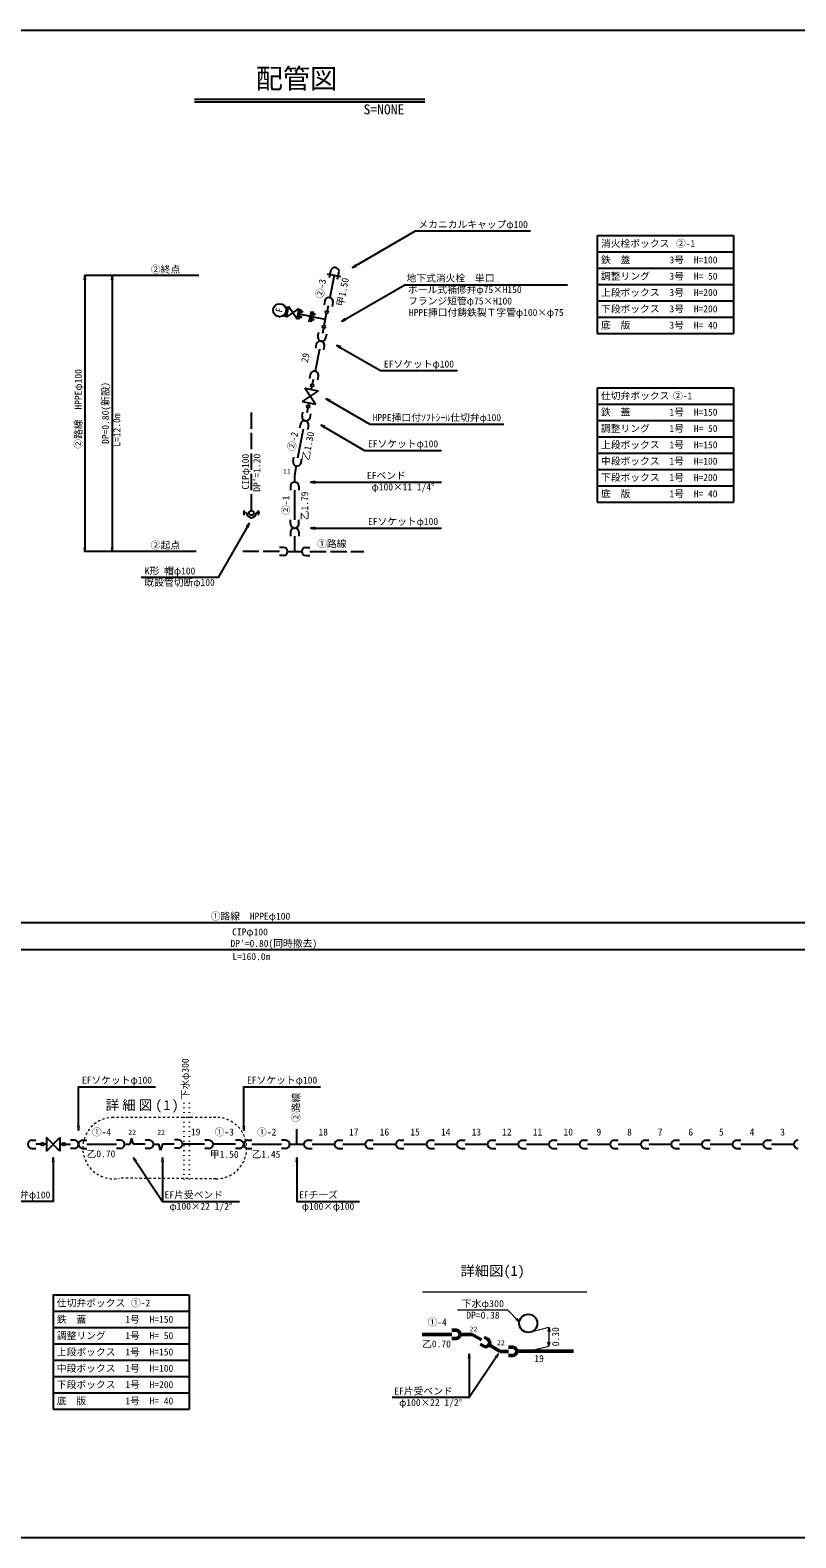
# Model space of a CAD drawing. Units: millimetres on the paper, with parts at other scales. Extents: x 20 to 1164, y 20 to 574.
# Drawn here: x 304 to 585, y 20 to 574 of the extents above; entities that cross this region are included whole.
import ezdxf
from ezdxf.enums import TextEntityAlignment as Align

# ---------------------------------------------------------------- set-up
doc = ezdxf.new("R2010")
doc.units = ezdxf.units.MM
for name, pattern in [('DASHED', [7.5, 6, -1.5]), ('DOTTED', [1.75, 0.25, -1.5]), ('USER1', [1.7, 0.85, -0.85])]:
    doc.linetypes.add(name, pattern=pattern)
doc.layers.add('V-nasSTD', color=7, linetype='Continuous', lineweight=25)
doc.layers.add('配管図', color=7, linetype='Continuous', lineweight=25)
doc.styles.add('ＭＳ ゴシック', font='')
doc.styles.get('ＭＳ ゴシック').set_extended_font_data('MS Gothic')

# ---------------------------------------------------------------- blocks, each defined once
blk = doc.blocks.new('open_arrow')
at = {"color": 0, "linetype": 'Continuous', "lineweight": -2}
blk.add_lwpolyline([(7.5, 1.25), (0, 0), (7.5, -1.25)], dxfattribs=at)

msp = doc.modelspace()

# ---------------------------------------------------------------- linework, layer by layer
at = {"layer": 'V-nasSTD'}
msp.add_lwpolyline([(20, 20), (20, 574), (821, 574), (821, 20)], close=True, dxfattribs=at)
at = {"layer": '配管図'}
for p, q in [((364.004, 548.622), (448.613, 548.622)), ((364.004, 547.622), (448.613, 547.622)), ((511.954, 498.557), (511.954, 462.557)), ((511.954, 498.557), (561.954, 498.557)), ((561.954, 498.557), (561.954, 462.557)), ((511.954, 492.557), (561.954, 492.557)), ((365.513, 483.795), (323.65, 483.795)), ((323.65, 483.795), (323.65, 382.444)), ((333.65, 483.795), (333.65, 382.444)), ((511.954, 486.557), (561.954, 486.557)), ((511.954, 480.557), (561.954, 480.557)), ((511.954, 474.557), (561.954, 474.557)), ((511.954, 468.557), (561.954, 468.557)), ((511.954, 462.557), (561.954, 462.557)), ((511.954, 442.598), (511.954, 400.598)), ((511.954, 442.598), (561.954, 442.598)), ((561.954, 442.598), (561.954, 400.598)), ((511.954, 436.598), (561.954, 436.598)), ((511.954, 430.598), (561.954, 430.598)), ((511.954, 424.598), (561.954, 424.598)), ((511.954, 418.598), (561.954, 418.598)), ((511.954, 412.598), (561.954, 412.598)), ((511.954, 406.598), (561.954, 406.598)), ((511.954, 400.598), (561.954, 400.598)), ((400.759, 382.444), (400.759, 388.044)), ((364.571, 382.444), (323.65, 382.444)), ((396.644, 383.944), (395.144, 383.944)), ((398.144, 382.444), (403.374, 382.444)), ((404.874, 383.944), (406.374, 383.944)), ((396.644, 380.944), (395.144, 380.944)), ((404.874, 380.944), (406.374, 380.944)), ((640.915, 246.038), (152.426, 246.038)), ((620.543, 236.038), (152.426, 236.038)), ((312.022, 109.26), (312.022, 67.26)), ((312.022, 109.26), (362.022, 109.26)), ((362.022, 109.26), (362.022, 67.26)), ((312.022, 103.26), (362.022, 103.26)), ((312.022, 97.26), (362.022, 97.26)), ((312.022, 91.26), (362.022, 91.26)), ((312.022, 85.26), (362.022, 85.26)), ((312.022, 79.26), (362.022, 79.26)), ((312.022, 73.26), (362.022, 73.26)), ((312.022, 67.26), (362.022, 67.26))]:
    msp.add_line(p, q, dxfattribs=at)
at = {"layer": '配管図', "color": 1}
for p, q in [((417.706, 483.307), (412.802, 484.283)), ((413.588, 483.107), (414.173, 486.049)), ((415.254, 483.795), (413.644, 475.704)), ((416.53, 482.522), (417.115, 485.464)), ((397.206, 468.638), (397.986, 472.561)), ((397.743, 468.531), (398.524, 472.454)), ((397.743, 468.531), (402.447, 471.674)), ((401.666, 467.751), (398.524, 472.454)), ((401.666, 467.751), (402.447, 471.674)), ((402.204, 467.644), (402.984, 471.567)), ((402.867, 470.978), (403.77, 470.391)), ((411.881, 474.525), (411.588, 473.054)), ((413.059, 472.761), (412.692, 470.915)), ((414.823, 473.94), (414.53, 472.469)), ((403.38, 468.429), (402.321, 468.232)), ((402.477, 469.017), (403.38, 468.429)), ((406.517, 468.825), (402.594, 469.605)), ((403.77, 470.391), (402.711, 470.194)), ((406.127, 466.863), (406.908, 470.786)), ((407.445, 470.68), (406.665, 466.756)), ((407.841, 467.542), (406.782, 467.345)), ((406.938, 468.13), (407.841, 467.542)), ((412.057, 467.723), (407.055, 468.718)), ((408.231, 469.504), (407.172, 469.306)), ((407.328, 470.091), (408.231, 469.504)), ((411.617, 465.512), (412.497, 469.934)), ((409.291, 461.506), (409.584, 462.978)), ((411.055, 462.685), (411.422, 464.531)), ((412.233, 460.921), (412.526, 462.392)), ((409.884, 456.8), (408.275, 448.709)), ((408.706, 458.564), (408.413, 457.093)), ((411.648, 457.979), (411.355, 456.508)), ((406.511, 447.53), (406.218, 446.059)), ((407.322, 443.92), (407.689, 445.766)), ((409.453, 446.945), (409.161, 445.474)), ((409.395, 441.528), (403.516, 437.6)), ((404.491, 442.504), (409.395, 441.528)), ((408.42, 436.624), (404.491, 442.504)), ((406.943, 442.016), (407.127, 442.939)), ((403.458, 432.183), (403.751, 433.654)), ((403.516, 437.6), (408.42, 436.624)), ((405.589, 435.208), (405.222, 433.362)), ((405.968, 437.112), (405.784, 436.189)), ((406.401, 431.598), (406.693, 433.069)), ((401.926, 416.792), (404.052, 427.477)), ((402.873, 429.241), (402.58, 427.769)), ((405.815, 428.655), (405.523, 427.184)), ((400.163, 415.614), (400.455, 417.085)), ((403.105, 415.029), (403.398, 416.5)), ((400.759, 407.937), (400.759, 410.725)), ((401.341, 413.85), (400.797, 411.116)), ((399.259, 406.437), (399.259, 404.937)), ((400.759, 394.044), (400.759, 404.937)), ((402.259, 406.437), (402.259, 404.937)), ((383.109, 396.613), (381.796, 396.613)), ((382.226, 395.738), (382.226, 397.488)), ((387.921, 396.613), (386.609, 396.613)), ((387.491, 395.738), (387.491, 397.488)), ((399.259, 392.544), (399.259, 394.044)), ((402.259, 392.544), (402.259, 394.044)), ((399.259, 389.544), (399.259, 388.044)), ((402.259, 389.544), (402.259, 388.044)), ((309.522, 167.12), (309.522, 162.12)), ((309.522, 162.12), (314.522, 167.12)), ((314.522, 162.12), (309.522, 167.12)), ((314.522, 167.12), (314.522, 162.12)), ((340.864, 166.808), (340.164, 164.621)), ((341.564, 164.621), (340.864, 166.808)), ((401.535, 164.621), (401.535, 170.221)), ((304.198, 166.12), (305.698, 166.12)), ((304.198, 163.12), (305.698, 163.12)), ((307.58, 164.62), (305.698, 164.62)), ((309.522, 164.62), (308.58, 164.62)), ((314.522, 164.62), (315.463, 164.62)), ((316.463, 164.62), (318.346, 164.62)), ((319.846, 166.12), (318.346, 166.12)), ((319.846, 163.12), (318.346, 163.12)), ((322.846, 166.12), (324.346, 166.12)), ((322.846, 163.12), (324.346, 163.12)), ((324.346, 164.621), (335.239, 164.621)), ((336.739, 166.121), (335.239, 166.121)), ((336.739, 163.121), (335.239, 163.121)), ((338.239, 164.62), (340.164, 164.62)), ((345.883, 164.62), (341.564, 164.62)), ((347.383, 166.12), (345.883, 166.12)), ((347.383, 163.12), (345.883, 163.12)), ((348.883, 164.621), (350.808, 164.621)), ((351.508, 162.433), (350.808, 164.621)), ((352.208, 164.621), (351.508, 162.433)), ((356.527, 164.621), (352.208, 164.621)), ((358.102, 166.191), (356.602, 166.191)), ((358.102, 163.191), (356.602, 163.191)), ((367.608, 164.658), (359.602, 164.691)), ((369.277, 166.121), (367.777, 166.121)), ((369.277, 163.121), (367.777, 163.121)), ((379.027, 164.621), (370.777, 164.621)), ((380.527, 166.121), (379.027, 166.121)), ((380.527, 163.121), (379.027, 163.121)), ((383.527, 166.121), (385.027, 166.121)), ((383.527, 163.121), (385.027, 163.121)), ((385.027, 164.621), (395.92, 164.621)), ((397.42, 166.121), (395.92, 166.121)), ((397.42, 163.121), (395.92, 163.121)), ((398.92, 164.621), (404.151, 164.621)), ((405.651, 166.121), (407.151, 166.121)), ((405.651, 163.121), (407.151, 163.121)), ((407.151, 164.621), (415.401, 164.621)), ((416.901, 166.121), (418.401, 166.121)), ((416.901, 163.121), (418.401, 163.121)), ((418.401, 164.621), (426.65, 164.621)), ((428.15, 166.121), (429.65, 166.121)), ((428.15, 163.121), (429.65, 163.121)), ((429.65, 164.621), (437.9, 164.621)), ((439.4, 166.121), (440.9, 166.121)), ((439.4, 163.121), (440.9, 163.121)), ((440.9, 164.621), (449.15, 164.621)), ((450.65, 166.121), (452.15, 166.121)), ((450.65, 163.121), (452.15, 163.121)), ((452.15, 164.621), (460.4, 164.621)), ((461.9, 166.121), (463.4, 166.121)), ((461.9, 163.121), (463.4, 163.121)), ((463.4, 164.621), (471.65, 164.621)), ((473.15, 166.121), (474.65, 166.121)), ((473.15, 163.121), (474.65, 163.121)), ((474.65, 164.621), (482.9, 164.621)), ((484.4, 166.121), (485.9, 166.121)), ((484.4, 163.121), (485.9, 163.121)), ((485.9, 164.621), (494.15, 164.621)), ((495.65, 166.121), (497.15, 166.121)), ((495.65, 163.121), (497.15, 163.121)), ((497.15, 164.621), (505.4, 164.621)), ((506.9, 166.121), (508.4, 166.121)), ((506.9, 163.121), (508.4, 163.121)), ((508.4, 164.621), (516.65, 164.621)), ((518.15, 166.121), (519.65, 166.121)), ((518.15, 163.121), (519.65, 163.121)), ((519.65, 164.621), (527.9, 164.621)), ((529.4, 166.121), (530.9, 166.121)), ((529.4, 163.121), (530.9, 163.121)), ((530.9, 164.621), (539.15, 164.621)), ((540.65, 166.121), (542.15, 166.121)), ((540.65, 163.121), (542.15, 163.121)), ((542.15, 164.621), (550.4, 164.621)), ((551.9, 166.121), (553.4, 166.121)), ((551.9, 163.121), (553.4, 163.121)), ((553.4, 164.621), (561.65, 164.621)), ((563.15, 166.121), (564.65, 166.121)), ((563.15, 163.121), (564.65, 163.121)), ((564.65, 164.621), (572.9, 164.621)), ((574.4, 166.121), (575.9, 166.121)), ((574.4, 163.121), (575.9, 163.121)), ((575.9, 164.621), (584.15, 164.621))]:
    msp.add_line(p, q, dxfattribs=at)
at = {"layer": '配管図', "linetype": 'DASHED'}
for p, q in [((384.859, 397.488), (384.859, 433.596)), ((395.144, 382.444), (381.721, 382.444)), ((406.374, 382.444), (426.158, 382.444))]:
    msp.add_line(p, q, dxfattribs=at)
at = {"layer": '配管図', "linetype": 'DOTTED'}
for p, q in [((359.986, 179.893), (359.986, 150.396)), ((361.986, 179.893), (361.986, 150.396))]:
    msp.add_line(p, q, dxfattribs=at)
at = {"layer": '配管図', "linetype": 'USER1', "lineweight": 18}
for p, q in [((371.842, 174.511), (334.223, 174.511)), ((371.842, 151.923), (336.427, 152.14))]:
    msp.add_line(p, q, dxfattribs=at)
at = {"layer": '配管図', "lineweight": 13}
for p, q in [((447.731, 110.43), (508.066, 110.43)), ((486.57, 95.496), (494.167, 97.375)), ((494.167, 97.375), (493.752, 95.83)), ((494.167, 97.375), (494.193, 90.445)), ((494.167, 97.375), (494.581, 95.83)), ((486.596, 88.565), (494.193, 90.445)), ((494.193, 90.445), (493.779, 91.99)), ((494.193, 90.445), (494.607, 91.99))]:
    msp.add_line(p, q, dxfattribs=at)
at = {"layer": '配管図', "color": 1, "lineweight": 50}
for p, q in [((447.645, 94.774), (458.539, 94.774)), ((460.039, 96.274), (458.539, 96.274)), ((461.539, 94.774), (465.942, 94.774)), ((465.942, 94.774), (469.419, 92.766)), ((460.039, 93.274), (458.539, 93.274)), ((470.204, 90.433), (468.905, 91.183)), ((471.704, 93.031), (470.405, 93.781)), ((472.253, 90.982), (476.275, 88.531)), ((480.854, 90.049), (479.354, 90.049)), ((476.275, 88.531), (479.321, 88.531)), ((480.854, 87.049), (479.354, 87.049)), ((482.354, 88.549), (503.157, 88.549))]:
    msp.add_line(p, q, dxfattribs=at)
at = {"layer": '配管図'}
for points in [[(421.969, 486.801), (445.202, 500.214), (487.452, 500.214)], [(323.9, 482.295), (323.65, 483.795), (323.4, 482.295)], [(333.9, 482.295), (333.65, 483.795), (333.4, 482.295)], [(418.041, 467.052), (441.274, 480.466), (501.024, 480.466)], [(416.273, 458.167), (432.3, 448.914), (460.55, 448.914)], [(412.357, 438.479), (428.384, 429.226), (477.634, 429.226)], [(410.441, 428.843), (426.467, 419.591), (454.717, 419.591)], [(406.759, 407.937), (426.467, 407.937), (454.717, 407.937)], [(384.045, 392.693), (372.608, 372.884), (344.358, 372.884)], [(406.759, 391.044), (426.467, 391.044), (454.717, 391.044)], [(323.4, 383.944), (323.65, 382.444), (323.9, 383.944)], [(333.4, 383.944), (333.65, 382.444), (333.9, 383.944)], [(321.346, 169.78), (321.346, 185.784), (349.596, 185.784)], [(382.027, 169.78), (382.027, 185.784), (410.277, 185.784)], [(312.022, 159.621), (312.022, 143.617), (262.772, 143.617)], [(341.564, 159.621), (352.208, 143.617), (358.208, 143.617)], [(352.208, 159.621), (352.208, 143.617), (380.458, 143.617)], [(401.535, 159.621), (401.535, 143.617), (424.535, 143.617)], [(464.855, 87.514), (464.855, 71.511), (436.605, 71.511)], [(475.498, 87.514), (464.855, 71.511), (458.855, 71.511)]]:
    msp.add_lwpolyline(points, dxfattribs=at)
at = {"layer": '配管図', "lineweight": 13}
msp.add_lwpolyline([(483.298, 99.418), (479.09, 103.666), (460.64, 103.666)], dxfattribs=at)
at = {"layer": '配管図', "color": 1}
for centre, radius in [((395.242, 471.068), 2.4), ((412.594, 470.425), 0.5), ((411.52, 465.022), 0.5), ((407.225, 443.43), 0.5), ((405.687, 435.698), 0.5), ((384.859, 396.613), 0.875), ((308.08, 164.62), 0.5), ((315.963, 164.62), 0.5)]:
    msp.add_circle(centre, radius, dxfattribs=at)
at = {"layer": '配管図'}
msp.add_circle((486.57, 98.822), 3.326, dxfattribs=at)
at = {"layer": '配管図', "color": 1}
for centre, radius, start, end in [((415.522, 485.144), 1.625, 11.36986, 146.13014), ((413.352, 474.233), 1.5, 348.75, 168.75), ((410.762, 461.214), 1.5, 168.75, 348.75), ((410.177, 458.271), 1.5, 348.75, 168.75), ((407.982, 447.238), 1.5, 348.75, 168.75), ((404.929, 431.89), 1.5, 168.75241, 348.75241), ((404.344, 428.948), 1.5, 348.75241, 168.75241), ((401.634, 415.321), 1.5, 168.75, 348.75), ((402.759, 410.725), 2, 168.75, 180), ((400.759, 406.437), 1.5, 0, 180), ((384.859, 396.613), 1.75, 180, 360), ((400.759, 392.544), 1.5, 180, 0), ((400.759, 389.544), 1.5, 360, 180), ((304.198, 164.62), 1.5, 90, 270), ((319.846, 164.62), 1.5, 270, 90), ((322.846, 164.62), 1.5, 90, 270), ((336.739, 164.621), 1.5, 270, 90), ((347.383, 164.62), 1.5, 270, 90), ((358.102, 164.691), 1.5, 270, 90), ((369.277, 164.621), 1.5, 270, 90), ((380.527, 164.621), 1.5, 270, 90), ((383.527, 164.621), 1.5, 90, 270), ((397.42, 164.621), 1.5, 270, 90), ((405.651, 164.621), 1.5, 90, 270), ((416.901, 164.621), 1.5, 90, 270), ((428.15, 164.621), 1.5, 90, 270), ((439.4, 164.621), 1.5, 90, 270), ((450.65, 164.621), 1.5, 90, 270), ((461.9, 164.621), 1.5, 90, 270), ((473.15, 164.621), 1.5, 90, 270), ((484.4, 164.621), 1.5, 90, 270), ((495.65, 164.621), 1.5, 90, 270), ((506.9, 164.621), 1.5, 90, 270), ((518.15, 164.621), 1.5, 90, 270), ((529.4, 164.621), 1.5, 90, 270), ((540.65, 164.621), 1.5, 90, 270), ((551.9, 164.621), 1.5, 90, 270), ((563.15, 164.621), 1.5, 90, 270), ((574.4, 164.621), 1.5, 90, 270), ((585.65, 164.621), 1.5, 90, 270)]:
    msp.add_arc(centre, radius, start, end, dxfattribs=at)
at = {"layer": '配管図'}
for centre, start, end in [((396.644, 382.444), 270, 90), ((404.874, 382.444), 90, 270)]:
    msp.add_arc(centre, 1.5, start, end, dxfattribs=at)
at = {"layer": '配管図', "linetype": 'USER1', "lineweight": 18}
for centre, start, end in [((334.223, 163.217), 90, 281.25), ((371.842, 163.217), 270, 90)]:
    msp.add_arc(centre, 11.294, start, end, dxfattribs=at)
at = {"layer": '配管図', "color": 1, "lineweight": 50}
for centre, start, end in [((460.039, 94.774), 270, 90), ((470.954, 91.732), 240, 60), ((480.854, 88.549), 270, 90)]:
    msp.add_arc(centre, 1.5, start, end, dxfattribs=at)

# ---------------------------------------------------------------- block references
at = {"layer": '配管図', "xscale": 0.2, "yscale": 0.2}
for p, rotation in [((421.969, 486.801), 30), ((418.041, 467.052), 30), ((416.273, 458.167), 330), ((412.357, 438.479), 330), ((410.441, 428.843), 330), ((384.045, 392.693), 240), ((321.346, 169.78), 90), ((382.027, 169.78), 90), ((312.022, 159.621), 270), ((341.564, 159.621), 303.6), ((352.208, 159.621), 270), ((401.535, 159.621), 270), ((464.855, 87.514), 270), ((475.498, 87.514), 236.4)]:
    msp.add_blockref('open_arrow', p, dxfattribs=dict(at, rotation=rotation))
for p in [(406.759, 407.937), (406.759, 391.044)]:
    msp.add_blockref('open_arrow', p, dxfattribs=at)
at = {"layer": '配管図', "lineweight": 13, "xscale": 0.2, "yscale": 0.2, "rotation": 134.7}
msp.add_blockref('open_arrow', (483.298, 99.418), dxfattribs=at)

# ---------------------------------------------------------------- texts
at = {"layer": '配管図', "style": 'ＭＳ ゴシック'}
for s, height, p in [('配管図', 7.331, (386.414, 550.369)), ('S=NONE', 3.666, (426.08, 541.961)), ('消火栓ボックス', 2.566, (513.304, 493.546)), ('②-1', 2.566, (540.846, 493.546)), ('②終点', 2.566, (347.905, 484.05)), ('鉄\u3000蓋\u3000\u3000\u3000\u30003号\u3000H=100', 2.566, (513.304, 487.546)), ('調整リング\u3000\u30003号\u3000H= 50', 2.566, (513.304, 481.546)), ('上段ボックス\u30003号\u3000H=200', 2.566, (513.304, 475.546)), ('下段ボックス\u30003号\u3000H=200', 2.566, (513.304, 469.546)), ('底\u3000版\u3000\u3000\u3000\u30003号\u3000H= 40', 2.566, (513.304, 463.546)), ('仕切弁ボックス', 2.566, (513.304, 437.587)), ('②-1', 2.566, (539.768, 437.587)), ('鉄\u3000蓋\u3000\u3000\u3000\u30001号\u3000H=150', 2.566, (513.304, 431.587)), ('調整リング\u3000\u30001号\u3000H= 50', 2.566, (513.304, 425.587)), ('上段ボックス\u30001号\u3000H=150', 2.566, (513.304, 419.587)), ('中段ボックス\u30001号\u3000H=100', 2.566, (513.304, 413.587)), ('下段ボックス\u30001号\u3000H=200', 2.566, (513.304, 407.587)), ('底\u3000版\u3000\u3000\u3000\u30001号\u3000H= 40', 2.566, (513.304, 401.587)), ('②起点', 2.566, (347.905, 382.699)), ('①路線', 2.566, (409, 383.22)), ('仕切弁ボックス', 2.566, (313.372, 104.249)), ('①-2', 2.566, (340.595, 104.249)), ('鉄\u3000蓋\u3000\u3000\u3000\u30001号\u3000H=150', 2.566, (313.372, 98.249)), ('調整リング\u3000\u30001号\u3000H= 50', 2.566, (313.372, 92.249)), ('上段ボックス\u30001号\u3000H=150', 2.566, (313.372, 86.249)), ('中段ボックス\u30001号\u3000H=100', 2.566, (313.372, 80.249)), ('下段ボックス\u30001号\u3000H=200', 2.566, (313.372, 74.249)), ('底\u3000版\u3000\u3000\u3000\u30001号\u3000H= 40', 2.566, (313.372, 68.249))]:
    msp.add_text(s, height=height, dxfattribs=at).set_placement(p, align=Align.BOTTOM_LEFT)
for s, p in [('メカニカルキャップφ100', (466.327, 500.564)), ('地下式消火栓\u3000単口', (458.024, 480.816)), ('ボール式補修弁φ75×H150', (463.274, 476.616)), ('フランジ短管φ75×H100', (461.524, 472.416)), ('HPPE挿口付鋳鉄製Ｔ字管φ100×φ75', (471.149, 468.216)), ('EFソケットφ100', (446.425, 449.264)), ('HPPE挿口付ｿﾌﾄｼｰﾙ仕切弁φ100', (453.009, 429.576)), ('EFソケットφ100', (440.592, 419.941)), ('EFベンド', (434.467, 408.287)), ('φ100×11 1/4°', (440.592, 404.087)), ('EFソケットφ100', (440.592, 391.394)), ('K形 帽φ100', (354.983, 373.234)), ('既設管切断φ100', (358.483, 369.034)), ('①路線\u3000HPPEφ100', (384.508, 246.377)), ('CIPφ100', (384.347, 240.588)), ("DP'=0.80(同時撤去)", (393.097, 236.388)), ('L=160.0m', (384.844, 231.532)), ('EFソケットφ100', (335.471, 186.134)), ('EFソケットφ100', (396.152, 186.134)), ('①-4', (329.795, 167.061)), ('19', (364.381, 167.111)), ('①-3', (374.904, 167.061)), ('①-2', (390.476, 167.061)), ('18', (411.245, 167.061)), ('17', (422.495, 167.061)), ('16', (433.745, 167.061)), ('15', (444.995, 167.061)), ('14', (456.245, 167.061)), ('13', (467.495, 167.061)), ('12', (478.745, 167.061)), ('11', (489.995, 167.061)), ('10', (501.278, 167.061)), ('9', (512.528, 167.061)), ('8', (523.778, 167.061)), ('7', (535.028, 167.061)), ('6', (546.278, 167.061)), ('5', (557.528, 167.061)), ('4', (568.778, 167.061)), ('3', (580.028, 167.061)), ('乙0.70', (329.578, 159.054)), ('甲1.50', (374.899, 158.886)), ('乙1.45', (390.225, 158.886)), ('HPPE挿口付ｿﾌﾄｼｰﾙ仕切弁φ100', (287.397, 143.967)), ('EF片受ベンド', (363.708, 143.967)), ('EFチーズ', (409.535, 143.967)), ('φ100×22 1/2°', (366.333, 139.767)), ('φ100×φ100', (413.035, 139.767)), ('①-4', (453.094, 97.215)), ('DP=0.38', (469.948, 99.778)), ('乙0.70', (452.877, 89.207)), ('19', (490.551, 83.864)), ('EF片受ベンド', (448.105, 71.861)), ('φ100×22 1/2°', (450.73, 67.661))]:
    msp.add_text(s, height=2.566, dxfattribs=at).set_placement(p, align=Align.BOTTOM_CENTER)
for s, rotation, p in [('②-3', 78.75, (412.429, 478.621)), ('甲1.50', 78.75, (420.433, 477.385)), ('29', 78.75, (406.685, 453.228)), ('②路線\u3000HPPEφ100', 90, (323.311, 434.824)), ('DP=0.80(新設）', 90, (333.311, 434.329)), ('L=12.0m', 90, (337.44, 427.052)), ('②-2', 78.75, (402.149, 422.448)), ('乙1.30', 78.75, (407.755, 420.821)), ('②-1', 90, (399.569, 399.418)), ('乙1.79', 90, (406.492, 399.166)), ('0.30', 90, (498.655, 93.903))]:
    msp.add_text(s, height=2.566, rotation=rotation, dxfattribs=at).set_placement(p, align=Align.BOTTOM_CENTER)
at = {"layer": '配管図', "color": 1, "style": 'ＭＳ ゴシック'}
msp.add_text('F', height=2.566, rotation=78.75, dxfattribs=at).set_placement((396.92, 469.893), align=Align.BOTTOM_LEFT)
at = {"layer": '配管図', "style": 'ＭＳ ゴシック'}
for s, p in [('CIPφ100', (384.714, 418.336)), ("DP'=1.20", (388.914, 418.336))]:
    msp.add_text(s, height=2.566, rotation=90, dxfattribs=at).set_placement(p, align=Align.BOTTOM_RIGHT)
at = {"layer": '配管図', "color": 1, "style": 'ＭＳ ゴシック'}
for s, p in [('11', (396.471, 412.813)), ('22', (339.623, 170)), ('22', (350.267, 170)), ('22', (465.031, 97.655)), ('22', (475.122, 92.614))]:
    msp.add_text(s, height=1.833, dxfattribs=at).set_placement(p, align=Align.TOP_LEFT)
at = {"layer": '配管図', "style": 'ＭＳ ゴシック'}
for s, p in [('下水φ300', (362.618, 181.107)), ('②路線', (403.329, 172.751))]:
    msp.add_text(s, height=2.566, rotation=90, dxfattribs=at).set_placement(p, align=Align.BOTTOM_LEFT)
at = {"layer": '配管図', "style": 'ＭＳ ゴシック', "width": 1.05}
msp.add_text('詳細図(1)', height=3.666, dxfattribs=at).set_placement((461.702, 115.174), align=Align.BOTTOM_LEFT)
msp.add_text('下水φ300', height=2.566, dxfattribs=at).set_placement((469.865, 104.016), align=Align.BOTTOM_CENTER)
at = {"layer": '配管図', "insert": (331.254, 176.215), "char_height": 3.666, "attachment_point": 7, "style": 'ＭＳ ゴシック'}
msp.add_mtext('\\T1.22;詳細図(1)', dxfattribs=at)

doc.saveas('drawing.dxf')
